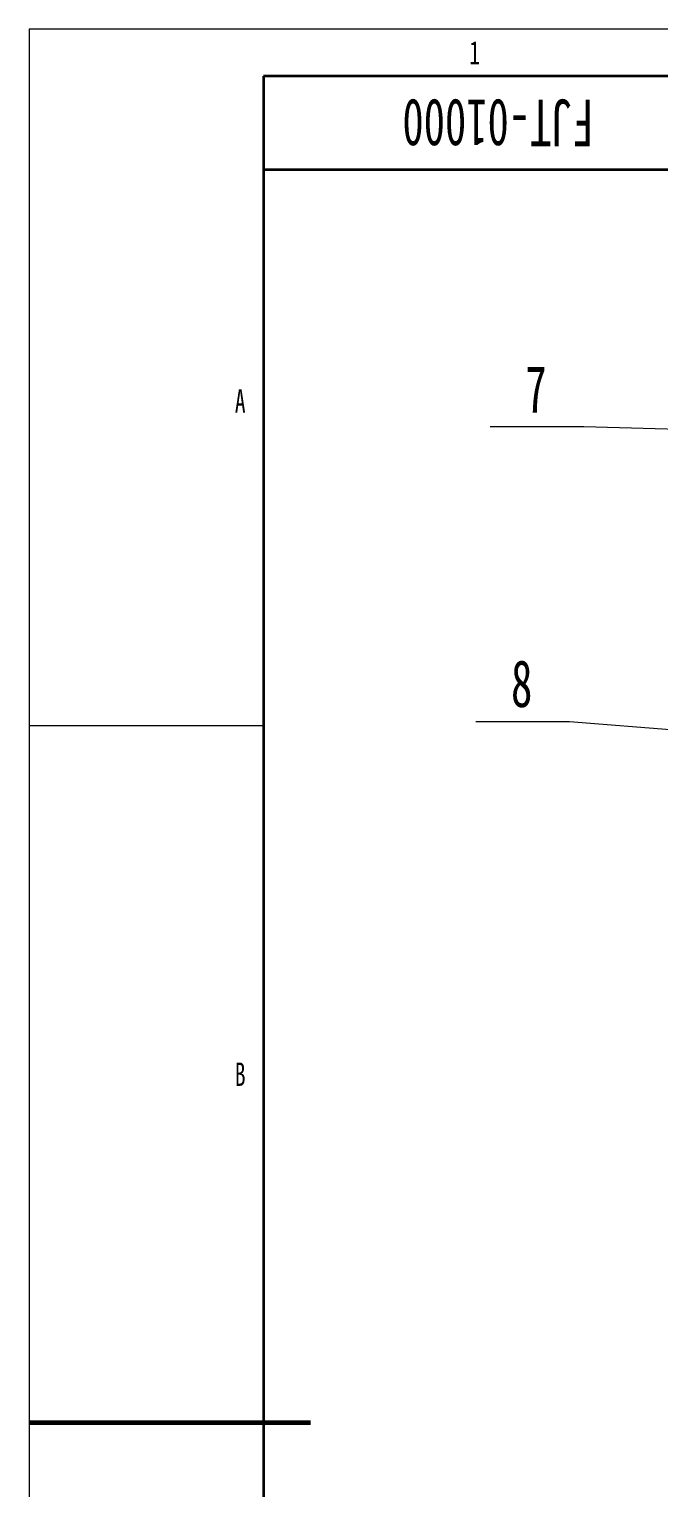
# Model space of a CAD drawing. Header units: millimetres. Extents: x -8400 to 8400, y -5940 to 5940.
# Drawn here: x -8400 to -5715, y -278 to 5940 of the extents above; entities that cross this region are included whole.
import ezdxf
from ezdxf.enums import TextEntityAlignment as Align

# ---------------------------------------------------------------- set-up
doc = ezdxf.new("R2010")
doc.units = ezdxf.units.MM
for name, color, linetype, lineweight in [('尺寸线层', 3, 'Continuous', 18), ('粗实线层', 7, 'Continuous', 35), ('细实线层', 7, 'Continuous', 18)]:
    doc.layers.add(name, color=color, linetype=linetype, lineweight=lineweight)
doc.styles.add('标准', font='', dxfattribs={"width": 0.667})
doc.styles.get('标准').set_extended_font_data('宋体')

# ---------------------------------------------------------------- blocks, each defined once
blk = doc.blocks.new('$CAXA_FRAME_13B17AC1$')
at = {"layer": '粗实线层'}
for p, q in [((205, 143.5), (-185, 143.5)), ((-185, 143.5), (-185, -143.5))]:
    blk.add_line(p, q, dxfattribs=at)
at = {"layer": '粗实线层', "lineweight": 60}
blk.add_line((-210, 0), (-180, 0), dxfattribs=at)
at = {"layer": '细实线层'}
for p, q in [((210, 148.5), (-210, 148.5)), ((-210, 148.5), (-210, -148.5)), ((-185, 74.25), (-210, 74.25))]:
    blk.add_line(p, q, dxfattribs=at)
at = {"layer": '尺寸线层', "style": '标准', "width": 0.667}
for tag, p in [('T1', (-162.5, 146)), ('T2', (-105, 146)), ('T3', (-35, 146)), ('T4', (35, 146)), ('T5', (105, 146)), ('T6', (172.5, 146)), ('L1', (-187.5, 108.875)), ('R1', (207.5, 108.875)), ('L2', (-187.5, 37.125)), ('R2', (207.5, 37.125)), ('L3', (-187.5, -37.125)), ('R3', (207.5, -37.125)), ('L4', (-187.5, -108.875)), ('R4', (207.5, -108.875)), ('B1', (-162.5, -146)), ('B2', (-105, -146)), ('B3', (-35, -146)), ('B4', (35, -146)), ('B5', (105, -146)), ('B6', (172.5, -146))]:
    blk.add_attdef(tag, text='', height=2.595, dxfattribs=at).set_placement(p, align=Align.MIDDLE_CENTER)
blk = doc.blocks.new('*X4')
at = {"layer": '粗实线层'}
for p, q in [((50, 0), (50, -10)), ((50, -10), (0, -10))]:
    blk.add_line(p, q, dxfattribs=at)
at = {"layer": '尺寸线层', "style": '标准', "width": 0.667}
blk.add_attdef('图纸编号', text='', height=5.19, rotation=180, dxfattribs=at).set_placement((25, -5), align=Align.MIDDLE_CENTER)
blk = doc.blocks.new('*X13')
at = {"layer": '细实线层', "lineweight": 18}
h = blk.add_hatch(color=0, dxfattribs=at)
edge = h.paths.add_edge_path(flags=0)
edge.add_arc((0, 0), 20, 0, 360)
at = {"layer": '细实线层', "color": 0}
for p, q in [((-2359.7, 63.8), (-2759.7, 63.8)), ((0, 0), (-2359.7, 63.8))]:
    blk.add_line(p, q, dxfattribs=at)
at = {"layer": '细实线层', "color": 0, "lineweight": 18, "insert": (-2559.7, 123.8), "char_height": 200, "width": 680, "attachment_point": 8, "line_spacing_factor": 1.15057, "style": '标准'}
blk.add_mtext('\\T1.1;7', dxfattribs=at)
blk = doc.blocks.new('*X14')
at = {"layer": '细实线层', "lineweight": 18}
h = blk.add_hatch(color=0, dxfattribs=at)
edge = h.paths.add_edge_path(flags=0)
edge.add_arc((0, 0), 20, 0, 360)
at = {"layer": '细实线层', "color": 0}
for p, q in [((-464.7, 36.4), (-864.7, 36.4)), ((0, 0), (-464.7, 36.4))]:
    blk.add_line(p, q, dxfattribs=at)
at = {"layer": '细实线层', "color": 0, "lineweight": 18, "insert": (-664.7, 96.4), "char_height": 200, "width": 680, "attachment_point": 8, "line_spacing_factor": 1.15057, "style": '标准'}
blk.add_mtext('\\T1.1;8', dxfattribs=at)

msp = doc.modelspace()

# ---------------------------------------------------------------- block references
at = {"layer": '粗实线层'}
ref = msp.add_blockref('$CAXA_FRAME_13B17AC1$', (0, 0), dxfattribs=dict(at, xscale=40, yscale=40, zscale=40))
ref.add_attrib('L1', 'A', dxfattribs={"layer": '尺寸线层', "height": 100, "style": '标准', "width": 0.667}).set_placement((-7500, 4355), align=Align.MIDDLE_CENTER)
ref.add_attrib('L2', 'B', dxfattribs={"layer": '尺寸线层', "height": 100, "style": '标准', "width": 0.667}).set_placement((-7500, 1485), align=Align.MIDDLE_CENTER)
ref.add_attrib('T1', '1', dxfattribs={"layer": '尺寸线层', "height": 100, "style": '标准', "width": 0.667}).set_placement((-6500, 5840), align=Align.MIDDLE_CENTER)
ref = msp.add_blockref('*X4', (-7400, 5740), dxfattribs=dict(at, xscale=40, yscale=40, zscale=40))
ref.add_attrib('图纸编号', 'FJT-01000', dxfattribs={"layer": '尺寸线层', "height": 200, "rotation": 180, "style": '标准', "width": 0.667}).set_placement((-6400, 5540), align=Align.MIDDLE_CENTER)
at = {"layer": '细实线层'}
for name, p in [('*X13', (-3674.622, 4181.189)), ('*X14', (-5630.424, 2951.03))]:
    msp.add_blockref(name, p, dxfattribs=at)

doc.saveas('drawing.dxf')
